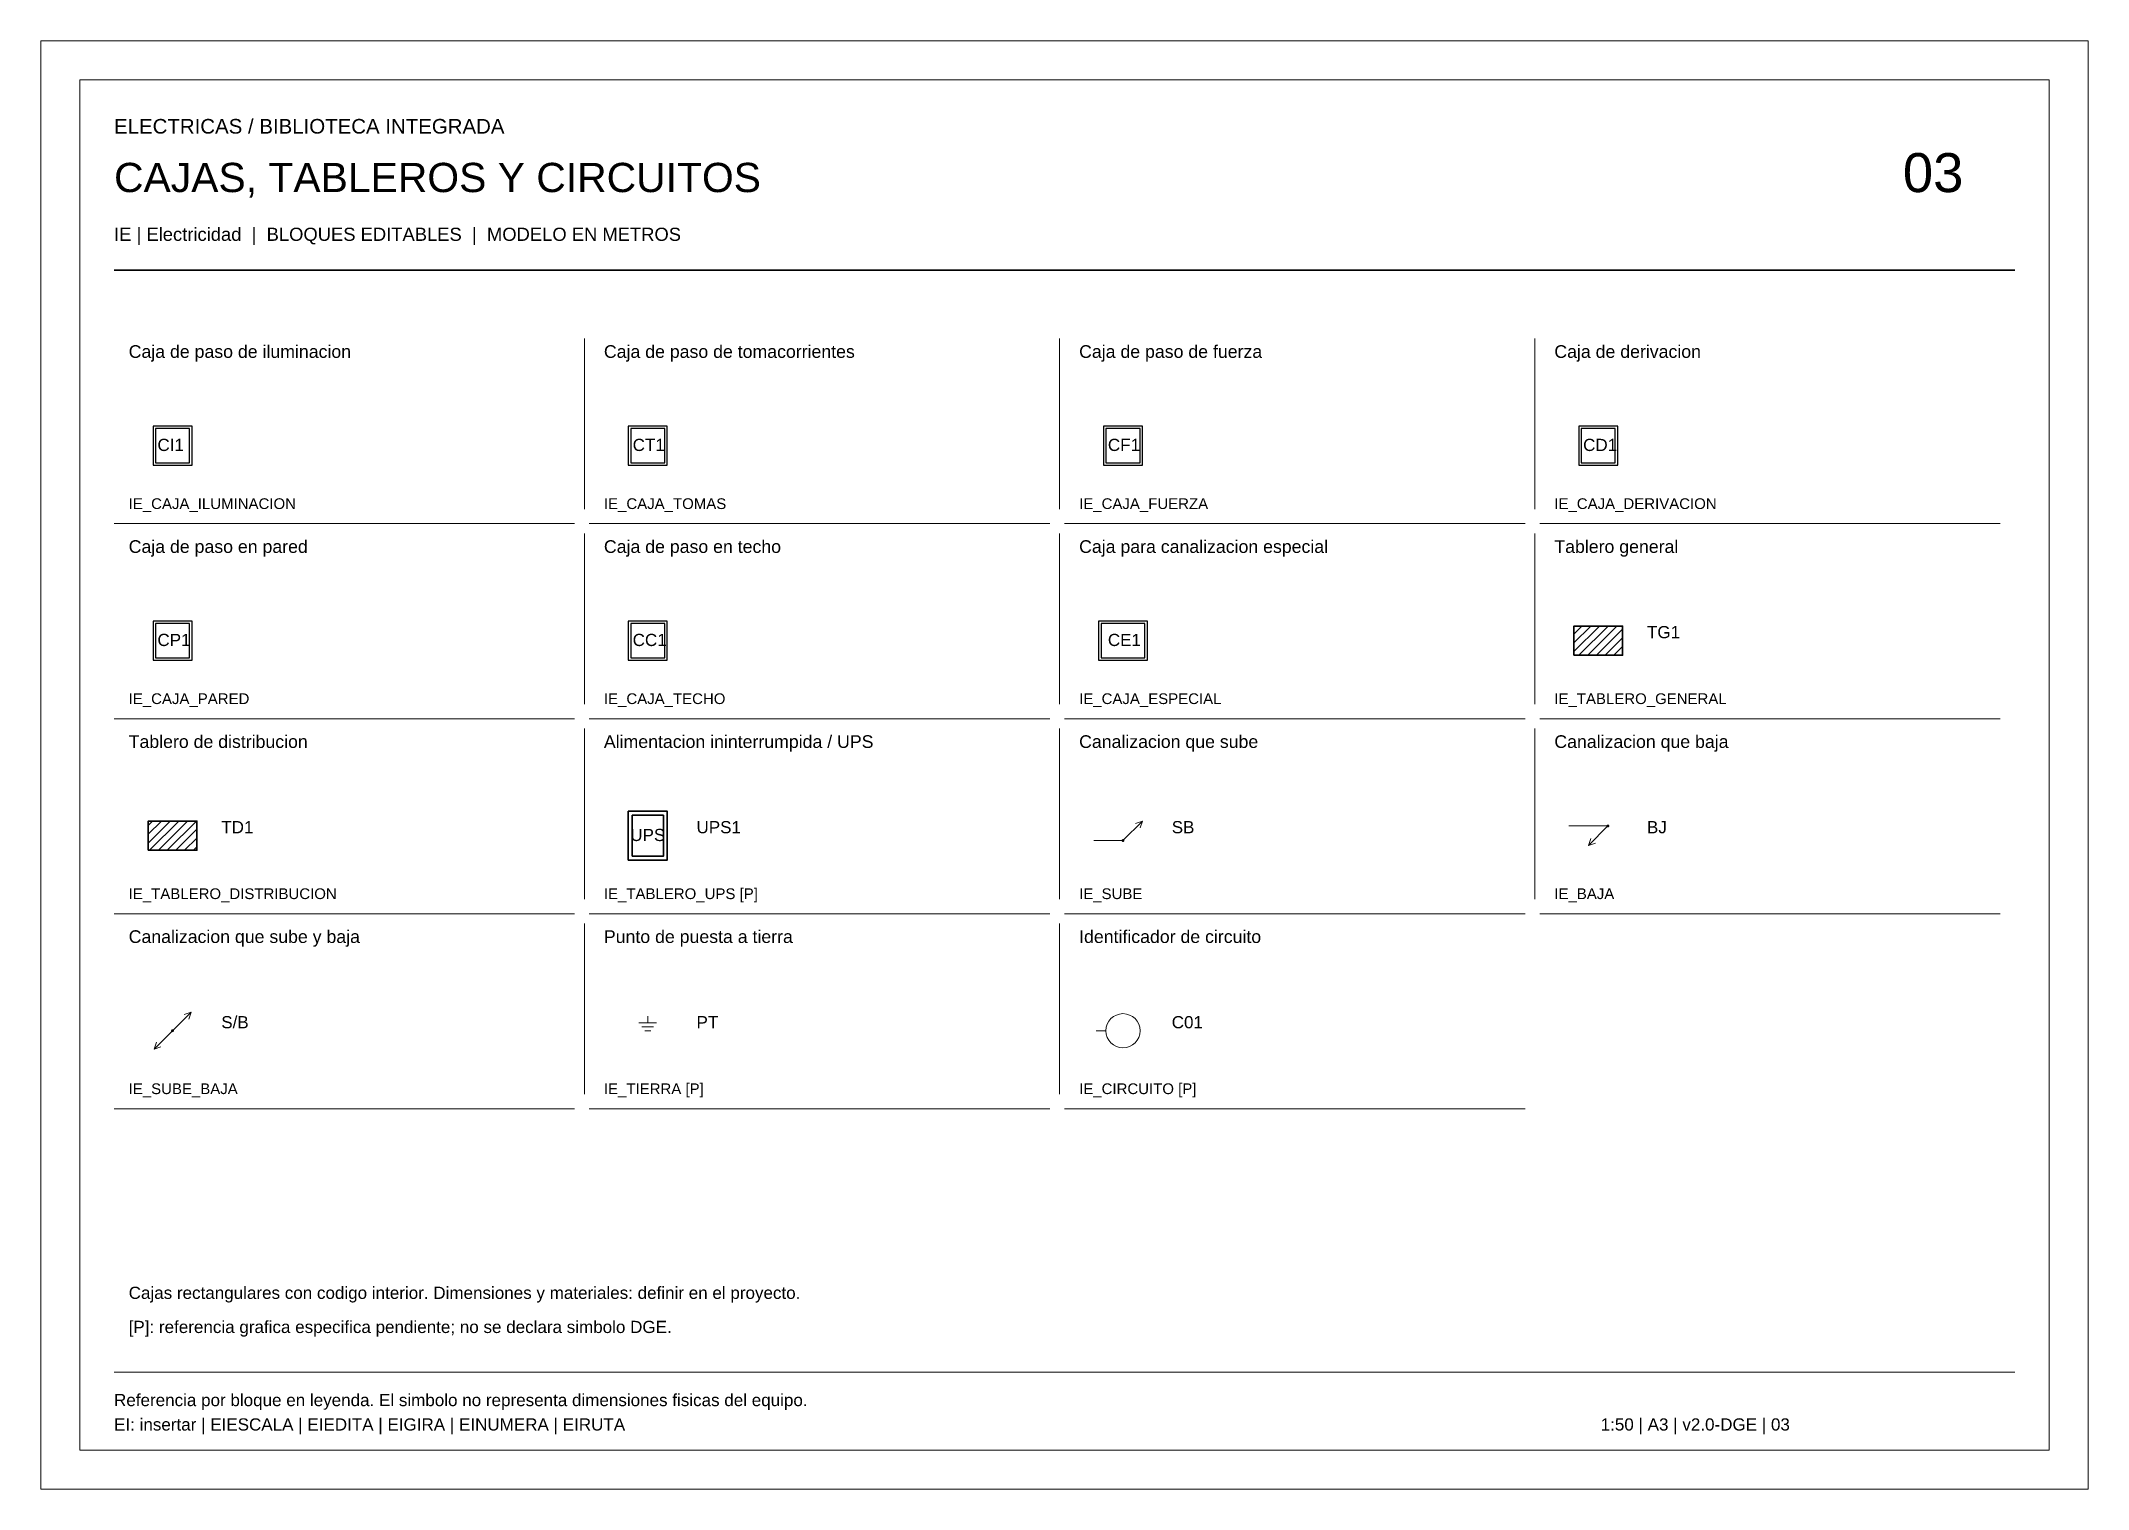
# Paper-space layout '03_CAJAS_TABLEROS_CIRCUITOS' of a CAD drawing. Header units: metres, sheet in millimetres. Extents: x 0 to 420, y 0 to 297.
# The model-space entities are those that its viewports show. They can reach past a viewport. Long polylines and large blocks are cut down to what shows.
import ezdxf
from ezdxf.enums import TextEntityAlignment as Align

# ---------------------------------------------------------------- set-up
doc = ezdxf.new("R2010")
doc.units = ezdxf.units.M
for name, color, linetype, lineweight in [('EIC-CATALOGO', 7, 'Continuous', 18), ('EIC-MARCO', 8, 'Continuous', 13), ('IE-CAJAS-PASO', 7, 'Continuous', 25), ('IE-CODIGOS', 7, 'Continuous', 18), ('IE-TABLERO', 7, 'Continuous', 35)]:
    doc.layers.add(name, color=color, linetype=linetype, lineweight=lineweight)
doc.layers.add('VIEWPORTS', color=8, linetype='Continuous', lineweight=0, plot=False)
doc.styles.add('EI_TEXTO', font='arial.ttf')

# ---------------------------------------------------------------- blocks, each defined once
blk = doc.blocks.new('IE_CAJA_ILUMINACION')
at = {"color": 0, "lineweight": -2}
for points in [[(-4, -4), (4, -4), (4, 4), (-4, 4)], [(-3.5, -3.5), (3.5, -3.5), (3.5, 3.5), (-3.5, 3.5)]]:
    blk.add_lwpolyline(points, close=True, dxfattribs=at)
at = {"color": 0, "style": 'EI_TEXTO'}
for tag, p in [('CODIGO', (-3.1, -1.1)), ('ALTURA', (10, -6.5)), ('CIRCUITO', (10, -3))]:
    blk.add_attdef(tag, p, '', height=2.5, dxfattribs=at)
at = {"color": 0, "style": 'EI_TEXTO', "flags": 1}
for tag in ['TIPO', 'TABLERO', 'SISTEMA', 'OBSERVACIONES', 'DESCRIPCION', 'MONTAJE', 'NORMA', 'DIMENSIONES', 'FUNCION', 'MATERIAL', 'IP']:
    blk.add_attdef(tag, (0, 0), '', height=2.5, dxfattribs=at)
blk = doc.blocks.new('IE_CAJA_TOMAS')
at = {"color": 0, "lineweight": -2}
for points in [[(-4, -4), (4, -4), (4, 4), (-4, 4)], [(-3.5, -3.5), (3.5, -3.5), (3.5, 3.5), (-3.5, 3.5)]]:
    blk.add_lwpolyline(points, close=True, dxfattribs=at)
at = {"color": 0, "style": 'EI_TEXTO'}
for tag, p in [('CODIGO', (-3.1, -1.1)), ('ALTURA', (10, -6.5)), ('CIRCUITO', (10, -3))]:
    blk.add_attdef(tag, p, '', height=2.5, dxfattribs=at)
at = {"color": 0, "style": 'EI_TEXTO', "flags": 1}
for tag in ['TIPO', 'TABLERO', 'SISTEMA', 'OBSERVACIONES', 'DESCRIPCION', 'MONTAJE', 'NORMA', 'DIMENSIONES', 'FUNCION', 'MATERIAL', 'IP']:
    blk.add_attdef(tag, (0, 0), '', height=2.5, dxfattribs=at)
blk = doc.blocks.new('IE_CAJA_FUERZA')
at = {"color": 0, "lineweight": -2}
for points in [[(-4, -4), (4, -4), (4, 4), (-4, 4)], [(-3.5, -3.5), (3.5, -3.5), (3.5, 3.5), (-3.5, 3.5)]]:
    blk.add_lwpolyline(points, close=True, dxfattribs=at)
at = {"color": 0, "style": 'EI_TEXTO'}
for tag, p in [('CODIGO', (-3.1, -1.1)), ('ALTURA', (10, -6.5)), ('CIRCUITO', (10, -3))]:
    blk.add_attdef(tag, p, '', height=2.5, dxfattribs=at)
at = {"color": 0, "style": 'EI_TEXTO', "flags": 1}
for tag in ['TIPO', 'TABLERO', 'SISTEMA', 'OBSERVACIONES', 'DESCRIPCION', 'MONTAJE', 'NORMA', 'DIMENSIONES', 'FUNCION', 'MATERIAL', 'IP']:
    blk.add_attdef(tag, (0, 0), '', height=2.5, dxfattribs=at)
blk = doc.blocks.new('IE_CAJA_DERIVACION')
at = {"color": 0, "lineweight": -2}
for points in [[(-4, -4), (4, -4), (4, 4), (-4, 4)], [(-3.5, -3.5), (3.5, -3.5), (3.5, 3.5), (-3.5, 3.5)]]:
    blk.add_lwpolyline(points, close=True, dxfattribs=at)
at = {"color": 0, "style": 'EI_TEXTO'}
for tag, p in [('CODIGO', (-3.1, -1.1)), ('ALTURA', (10, -6.5)), ('CIRCUITO', (10, -3))]:
    blk.add_attdef(tag, p, '', height=2.5, dxfattribs=at)
at = {"color": 0, "style": 'EI_TEXTO', "flags": 1}
for tag in ['TIPO', 'TABLERO', 'SISTEMA', 'OBSERVACIONES', 'DESCRIPCION', 'MONTAJE', 'NORMA', 'DIMENSIONES', 'FUNCION', 'MATERIAL', 'IP']:
    blk.add_attdef(tag, (0, 0), '', height=2.5, dxfattribs=at)
blk = doc.blocks.new('IE_CAJA_PARED')
at = {"color": 0, "lineweight": -2}
for points in [[(-4, -4), (4, -4), (4, 4), (-4, 4)], [(-3.5, -3.5), (3.5, -3.5), (3.5, 3.5), (-3.5, 3.5)]]:
    blk.add_lwpolyline(points, close=True, dxfattribs=at)
at = {"color": 0, "style": 'EI_TEXTO'}
for tag, p in [('CODIGO', (-3.1, -1.1)), ('ALTURA', (10, -6.5)), ('CIRCUITO', (10, -3))]:
    blk.add_attdef(tag, p, '', height=2.5, dxfattribs=at)
at = {"color": 0, "style": 'EI_TEXTO', "flags": 1}
for tag in ['TIPO', 'TABLERO', 'SISTEMA', 'OBSERVACIONES', 'DESCRIPCION', 'MONTAJE', 'NORMA', 'DIMENSIONES', 'FUNCION', 'MATERIAL', 'IP']:
    blk.add_attdef(tag, (0, 0), '', height=2.5, dxfattribs=at)
blk = doc.blocks.new('IE_CAJA_TECHO')
at = {"color": 0, "lineweight": -2}
for points in [[(-4, -4), (4, -4), (4, 4), (-4, 4)], [(-3.5, -3.5), (3.5, -3.5), (3.5, 3.5), (-3.5, 3.5)]]:
    blk.add_lwpolyline(points, close=True, dxfattribs=at)
at = {"color": 0, "style": 'EI_TEXTO'}
for tag, p in [('CODIGO', (-3.1, -1.1)), ('ALTURA', (10, -6.5)), ('CIRCUITO', (10, -3))]:
    blk.add_attdef(tag, p, '', height=2.5, dxfattribs=at)
at = {"color": 0, "style": 'EI_TEXTO', "flags": 1}
for tag in ['TIPO', 'TABLERO', 'SISTEMA', 'OBSERVACIONES', 'DESCRIPCION', 'MONTAJE', 'NORMA', 'DIMENSIONES', 'FUNCION', 'MATERIAL', 'IP']:
    blk.add_attdef(tag, (0, 0), '', height=2.5, dxfattribs=at)
blk = doc.blocks.new('IE_CAJA_ESPECIAL')
at = {"color": 0, "lineweight": -2}
for points in [[(-5, -4), (5, -4), (5, 4), (-5, 4)], [(-4.5, -3.5), (4.5, -3.5), (4.5, 3.5), (-4.5, 3.5)]]:
    blk.add_lwpolyline(points, close=True, dxfattribs=at)
at = {"color": 0, "style": 'EI_TEXTO'}
for tag, p in [('CODIGO', (-3.1, -1.1)), ('ALTURA', (10, -6.5)), ('CIRCUITO', (10, -3))]:
    blk.add_attdef(tag, p, '', height=2.5, dxfattribs=at)
at = {"color": 0, "style": 'EI_TEXTO', "flags": 1}
for tag in ['TIPO', 'TABLERO', 'SISTEMA', 'OBSERVACIONES', 'DESCRIPCION', 'MONTAJE', 'NORMA', 'DIMENSIONES', 'FUNCION', 'MATERIAL', 'IP']:
    blk.add_attdef(tag, (0, 0), '', height=2.5, dxfattribs=at)
blk = doc.blocks.new('IE_TABLERO_GENERAL')
h = blk.add_hatch()
h.set_pattern_fill('ANSI31', color=0, scale=0.4)
h.paths.add_polyline_path([(-5, -3), (5, -3), (5, 3), (-5, 3)])
at = {"color": 0, "lineweight": -2}
blk.add_lwpolyline([(-5, -3), (5, -3), (5, 3), (-5, 3)], close=True, dxfattribs=at)
at = {"color": 0, "style": 'EI_TEXTO', "flags": 1}
for tag in ['TIPO', 'TABLERO', 'TENSION', 'SISTEMA', 'OBSERVACIONES', 'CORRIENTE', 'CLASE_REFERENCIA', 'DESCRIPCION', 'MONTAJE', 'NORMA', 'POTENCIA', 'PAGINA_DGE']:
    blk.add_attdef(tag, (0, 0), '', height=2.5, dxfattribs=at)
at = {"color": 0, "style": 'EI_TEXTO'}
for tag, p in [('CODIGO', (10, 0.5)), ('ALTURA', (10, -6.5)), ('CIRCUITO', (10, -3))]:
    blk.add_attdef(tag, p, '', height=2.5, dxfattribs=at)
blk = doc.blocks.new('IE_TABLERO_DISTRIBUCION')
h = blk.add_hatch()
h.set_pattern_fill('ANSI31', color=0, scale=0.4)
h.paths.add_polyline_path([(-5, -3), (5, -3), (5, 3), (-5, 3)])
at = {"color": 0, "lineweight": -2}
blk.add_lwpolyline([(-5, -3), (5, -3), (5, 3), (-5, 3)], close=True, dxfattribs=at)
at = {"color": 0, "style": 'EI_TEXTO', "flags": 1}
for tag in ['TIPO', 'TABLERO', 'TENSION', 'SISTEMA', 'OBSERVACIONES', 'CORRIENTE', 'CLASE_REFERENCIA', 'DESCRIPCION', 'MONTAJE', 'NORMA', 'POTENCIA', 'PAGINA_DGE']:
    blk.add_attdef(tag, (0, 0), '', height=2.5, dxfattribs=at)
at = {"color": 0, "style": 'EI_TEXTO'}
for tag, p in [('CODIGO', (10, 0.5)), ('ALTURA', (10, -6.5)), ('CIRCUITO', (10, -3))]:
    blk.add_attdef(tag, p, '', height=2.5, dxfattribs=at)
blk = doc.blocks.new('IE_TABLERO_UPS')
at = {"color": 0, "lineweight": -2}
for points in [[(-4, -5), (4, -5), (4, 5), (-4, 5)], [(-3.2, -4.2), (3.2, -4.2), (3.2, 4.2), (-3.2, 4.2)]]:
    blk.add_lwpolyline(points, close=True, dxfattribs=at)
at = {"color": 0, "lineweight": -2, "style": 'EI_TEXTO'}
blk.add_text('UPS', height=2.5, dxfattribs=at).set_placement((0, -1.1), align=Align.CENTER)
at = {"color": 0, "style": 'EI_TEXTO', "flags": 1}
for tag in ['TIPO', 'TABLERO', 'TENSION', 'SISTEMA', 'OBSERVACIONES', 'CORRIENTE', 'DESCRIPCION', 'MONTAJE', 'NORMA', 'POTENCIA']:
    blk.add_attdef(tag, (0, 0), '', height=2.5, dxfattribs=at)
at = {"color": 0, "style": 'EI_TEXTO'}
for tag, p in [('CODIGO', (10, 0.5)), ('ALTURA', (10, -6.5)), ('CIRCUITO', (10, -3))]:
    blk.add_attdef(tag, p, '', height=2.5, dxfattribs=at)
blk = doc.blocks.new('IE_SUBE')
blk.add_hatch(color=0).paths.add_polyline_path([(0.3, -1), (0.28, -0.89), (0.21, -0.79), (0.11, -0.72), (0, -0.7), (-0.11, -0.72), (-0.21, -0.79), (-0.28, -0.89), (-0.3, -1), (-0.28, -1.11), (-0.21, -1.21), (-0.11, -1.28), (0, -1.3), (0.11, -1.28), (0.21, -1.21), (0.28, -1.11)])
at = {"color": 0, "lineweight": -2}
for p, q in [((0, -1), (4, 3)), ((-6, -1), (0, -1))]:
    blk.add_line(p, q, dxfattribs=at)
blk.add_lwpolyline([(2.58, 2.51), (4, 3), (3.51, 1.58)], dxfattribs=at)
at = {"color": 0, "style": 'EI_TEXTO', "flags": 1}
for tag in ['TIPO', 'TABLERO', 'SISTEMA', 'OBSERVACIONES', 'CLASE_REFERENCIA', 'DESCRIPCION', 'MONTAJE', 'NORMA', 'PAGINA_DGE']:
    blk.add_attdef(tag, (0, 0), '', height=2.5, dxfattribs=at)
at = {"color": 0, "style": 'EI_TEXTO'}
for tag, p in [('CODIGO', (10, 0.5)), ('ALTURA', (10, -6.5)), ('CIRCUITO', (10, -3))]:
    blk.add_attdef(tag, p, '', height=2.5, dxfattribs=at)
blk = doc.blocks.new('IE_BAJA')
blk.add_hatch(color=0).paths.add_polyline_path([(2.3, 2), (2.28, 2.11), (2.21, 2.21), (2.11, 2.28), (2, 2.3), (1.89, 2.28), (1.79, 2.21), (1.72, 2.11), (1.7, 2), (1.72, 1.89), (1.79, 1.79), (1.89, 1.72), (2, 1.7), (2.11, 1.72), (2.21, 1.79), (2.28, 1.89)])
at = {"color": 0, "lineweight": -2}
for p, q in [((-6, 2), (2, 2)), ((2, 2), (-2, -2))]:
    blk.add_line(p, q, dxfattribs=at)
blk.add_lwpolyline([(-0.58, -1.51), (-2, -2), (-1.51, -0.58)], dxfattribs=at)
at = {"color": 0, "style": 'EI_TEXTO', "flags": 1}
for tag in ['TIPO', 'TABLERO', 'SISTEMA', 'OBSERVACIONES', 'CLASE_REFERENCIA', 'DESCRIPCION', 'MONTAJE', 'NORMA', 'PAGINA_DGE']:
    blk.add_attdef(tag, (0, 0), '', height=2.5, dxfattribs=at)
at = {"color": 0, "style": 'EI_TEXTO'}
for tag, p in [('CODIGO', (10, 0.5)), ('ALTURA', (10, -6.5)), ('CIRCUITO', (10, -3))]:
    blk.add_attdef(tag, p, '', height=2.5, dxfattribs=at)
blk = doc.blocks.new('IE_SUBE_BAJA')
blk.add_hatch(color=0).paths.add_polyline_path([(0.3, 0), (0.28, 0.11), (0.21, 0.21), (0.11, 0.28), (0, 0.3), (-0.11, 0.28), (-0.21, 0.21), (-0.28, 0.11), (-0.3, 0), (-0.28, -0.11), (-0.21, -0.21), (-0.11, -0.28), (0, -0.3), (0.11, -0.28), (0.21, -0.21), (0.28, -0.11)])
at = {"color": 0, "lineweight": -2}
for q in [(-3.8, -3.8), (3.8, 3.8)]:
    blk.add_line((0, 0), q, dxfattribs=at)
for points in [[(2.38, 3.31), (3.8, 3.8), (3.31, 2.38)], [(-2.38, -3.31), (-3.8, -3.8), (-3.31, -2.38)]]:
    blk.add_lwpolyline(points, dxfattribs=at)
at = {"color": 0, "style": 'EI_TEXTO', "flags": 1}
for tag in ['TIPO', 'TABLERO', 'SISTEMA', 'OBSERVACIONES', 'CLASE_REFERENCIA', 'DESCRIPCION', 'MONTAJE', 'NORMA', 'PAGINA_DGE']:
    blk.add_attdef(tag, (0, 0), '', height=2.5, dxfattribs=at)
at = {"color": 0, "style": 'EI_TEXTO'}
for tag, p in [('CODIGO', (10, 0.5)), ('ALTURA', (10, -6.5)), ('CIRCUITO', (10, -3))]:
    blk.add_attdef(tag, p, '', height=2.5, dxfattribs=at)
blk = doc.blocks.new('IE_TIERRA')
at = {"color": 0, "lineweight": -2}
for p, q in [((-1.8, 1.6), (1.8, 1.6)), ((-1.2, 0.8), (1.2, 0.8)), ((-0.6, 0), (0.6, 0)), ((0, 3), (0, 1.6))]:
    blk.add_line(p, q, dxfattribs=at)
at = {"color": 0, "style": 'EI_TEXTO', "flags": 1}
for tag in ['TIPO', 'TABLERO', 'SISTEMA', 'OBSERVACIONES', 'DESCRIPCION', 'MONTAJE', 'NORMA']:
    blk.add_attdef(tag, (0, 0), '', height=2.5, dxfattribs=at)
at = {"color": 0, "style": 'EI_TEXTO'}
for tag, p in [('CODIGO', (10, 0.5)), ('ALTURA', (10, -6.5)), ('CIRCUITO', (10, -3))]:
    blk.add_attdef(tag, p, '', height=2.5, dxfattribs=at)
blk = doc.blocks.new('IE_CIRCUITO')
at = {"color": 0, "lineweight": -2}
blk.add_line((-5.5, 0), (-3.5, 0), dxfattribs=at)
blk.add_circle((0, 0), 3.5, dxfattribs=at)
at = {"color": 0, "style": 'EI_TEXTO', "flags": 1}
for tag in ['TIPO', 'TABLERO', 'SISTEMA', 'OBSERVACIONES', 'DESCRIPCION', 'MONTAJE', 'NORMA']:
    blk.add_attdef(tag, (0, 0), '', height=2.5, dxfattribs=at)
at = {"color": 0, "style": 'EI_TEXTO'}
for tag, p in [('CODIGO', (10, 0.5)), ('ALTURA', (10, -6.5)), ('CIRCUITO', (10, -3))]:
    blk.add_attdef(tag, p, '', height=2.5, dxfattribs=at)

msp = doc.modelspace()

# ---------------------------------------------------------------- linework, layer by layer
at = {"layer": 'EIC-MARCO', "color": 34, "lineweight": 35}
msp.add_line((45.75, -27.5), (65.25, -27.5), dxfattribs=at)
at = {"layer": 'EIC-MARCO', "color": 8, "lineweight": 13}
for p, q in [((50.575, -29.95), (50.575, -28.2)), ((55.45, -29.95), (55.45, -28.2)), ((60.325, -29.95), (60.325, -28.2)), ((45.75, -30.1), (50.475, -30.1)), ((50.575, -31.95), (50.575, -30.2)), ((50.625, -30.1), (55.35, -30.1)), ((55.45, -31.95), (55.45, -30.2)), ((55.5, -30.1), (60.225, -30.1)), ((60.325, -31.95), (60.325, -30.2)), ((60.375, -30.1), (65.1, -30.1)), ((45.75, -32.1), (50.475, -32.1)), ((50.625, -32.1), (55.35, -32.1)), ((55.5, -32.1), (60.225, -32.1)), ((60.375, -32.1), (65.1, -32.1)), ((50.575, -33.95), (50.575, -32.2)), ((55.45, -33.95), (55.45, -32.2)), ((60.325, -33.95), (60.325, -32.2)), ((45.75, -34.1), (50.475, -34.1)), ((50.575, -35.95), (50.575, -34.2)), ((50.625, -34.1), (55.35, -34.1)), ((55.45, -35.95), (55.45, -34.2)), ((55.5, -34.1), (60.225, -34.1)), ((60.375, -34.1), (65.1, -34.1)), ((45.75, -36.1), (50.475, -36.1)), ((50.625, -36.1), (55.35, -36.1)), ((55.5, -36.1), (60.225, -36.1)), ((45.75, -38.8), (65.25, -38.8))]:
    msp.add_line(p, q, dxfattribs=at)
at = {"layer": 'EIC-MARCO'}
msp.add_lwpolyline([(45.4, -39.6), (65.6, -39.6), (65.6, -25.55), (45.4, -25.55)], close=True, dxfattribs=at)

# ---------------------------------------------------------------- block references
at = {"layer": 'IE-CAJAS-PASO'}
ref = msp.add_blockref('IE_CAJA_ILUMINACION', (46.35, -29.3), dxfattribs=dict(at, xscale=0.05, yscale=0.05, zscale=0.05))
ref.add_attrib('CODIGO', 'CI1', (46.195, -29.355), dxfattribs={"layer": '0', "height": 0.125, "style": 'EI_TEXTO'})
ref = msp.add_blockref('IE_CAJA_TOMAS', (51.225, -29.3), dxfattribs=dict(at, xscale=0.05, yscale=0.05, zscale=0.05))
ref.add_attrib('CODIGO', 'CT1', (51.07, -29.355), dxfattribs={"layer": '0', "height": 0.125, "style": 'EI_TEXTO'})
ref = msp.add_blockref('IE_CAJA_FUERZA', (56.1, -29.3), dxfattribs=dict(at, xscale=0.05, yscale=0.05, zscale=0.05))
ref.add_attrib('CODIGO', 'CF1', (55.945, -29.355), dxfattribs={"layer": '0', "height": 0.125, "style": 'EI_TEXTO'})
ref = msp.add_blockref('IE_CAJA_DERIVACION', (60.975, -29.3), dxfattribs=dict(at, xscale=0.05, yscale=0.05, zscale=0.05))
ref.add_attrib('CODIGO', 'CD1', (60.82, -29.355), dxfattribs={"layer": '0', "height": 0.125, "style": 'EI_TEXTO'})
ref = msp.add_blockref('IE_CAJA_PARED', (46.35, -31.3), dxfattribs=dict(at, xscale=0.05, yscale=0.05, zscale=0.05))
ref.add_attrib('CODIGO', 'CP1', (46.195, -31.355), dxfattribs={"layer": '0', "height": 0.125, "style": 'EI_TEXTO'})
ref = msp.add_blockref('IE_CAJA_TECHO', (51.225, -31.3), dxfattribs=dict(at, xscale=0.05, yscale=0.05, zscale=0.05))
ref.add_attrib('CODIGO', 'CC1', (51.07, -31.355), dxfattribs={"layer": '0', "height": 0.125, "style": 'EI_TEXTO'})
ref = msp.add_blockref('IE_CAJA_ESPECIAL', (56.1, -31.3), dxfattribs=dict(at, xscale=0.05, yscale=0.05, zscale=0.05))
ref.add_attrib('CODIGO', 'CE1', (55.945, -31.355), dxfattribs={"layer": '0', "height": 0.125, "style": 'EI_TEXTO'})
at = {"layer": 'IE-CODIGOS'}
ref = msp.add_blockref('IE_SUBE', (56.1, -33.3), dxfattribs=dict(at, xscale=0.05, yscale=0.05, zscale=0.05))
ref.add_attrib('CODIGO', 'SB', (56.6, -33.275), dxfattribs={"layer": '0', "height": 0.125, "style": 'EI_TEXTO'})
ref = msp.add_blockref('IE_BAJA', (60.975, -33.3), dxfattribs=dict(at, xscale=0.05, yscale=0.05, zscale=0.05))
ref.add_attrib('CODIGO', 'BJ', (61.475, -33.275), dxfattribs={"layer": '0', "height": 0.125, "style": 'EI_TEXTO'})
ref = msp.add_blockref('IE_SUBE_BAJA', (46.35, -35.3), dxfattribs=dict(at, xscale=0.05, yscale=0.05, zscale=0.05))
ref.add_attrib('CODIGO', 'S/B', (46.85, -35.275), dxfattribs={"layer": '0', "height": 0.125, "style": 'EI_TEXTO'})
ref = msp.add_blockref('IE_TIERRA', (51.225, -35.3), dxfattribs=dict(at, xscale=0.05, yscale=0.05, zscale=0.05))
ref.add_attrib('CODIGO', 'PT', (51.725, -35.275), dxfattribs={"layer": '0', "height": 0.125, "style": 'EI_TEXTO'})
ref = msp.add_blockref('IE_CIRCUITO', (56.1, -35.3), dxfattribs=dict(at, xscale=0.05, yscale=0.05, zscale=0.05))
ref.add_attrib('CODIGO', 'C01', (56.6, -35.275), dxfattribs={"layer": '0', "height": 0.125, "style": 'EI_TEXTO'})
at = {"layer": 'IE-TABLERO'}
ref = msp.add_blockref('IE_TABLERO_GENERAL', (60.975, -31.3), dxfattribs=dict(at, xscale=0.05, yscale=0.05, zscale=0.05))
ref.add_attrib('CODIGO', 'TG1', (61.475, -31.275), dxfattribs={"layer": '0', "height": 0.125, "style": 'EI_TEXTO'})
ref = msp.add_blockref('IE_TABLERO_DISTRIBUCION', (46.35, -33.3), dxfattribs=dict(at, xscale=0.05, yscale=0.05, zscale=0.05))
ref.add_attrib('CODIGO', 'TD1', (46.85, -33.275), dxfattribs={"layer": '0', "height": 0.125, "style": 'EI_TEXTO'})
ref = msp.add_blockref('IE_TABLERO_UPS', (51.225, -33.3), dxfattribs=dict(at, xscale=0.05, yscale=0.05, zscale=0.05))
ref.add_attrib('CODIGO', 'UPS1', (51.725, -33.275), dxfattribs={"layer": '0', "height": 0.125, "style": 'EI_TEXTO'})

# ---------------------------------------------------------------- texts
at = {"layer": 'EIC-CATALOGO', "color": 34, "style": 'EI_TEXTO'}
for s, height, p in [('ELECTRICAS / BIBLIOTECA INTEGRADA', 0.15, (45.75, -26.1)), ('03', 0.4, (64.1, -26.7))]:
    msp.add_text(s, height=height, dxfattribs=at).set_placement(p)
at = {"layer": 'EIC-CATALOGO', "color": 7, "style": 'EI_TEXTO'}
for s, height, p in [('CAJAS, TABLEROS Y CIRCUITOS', 0.3, (45.75, -26.7)), ('IE | Electricidad  |  BLOQUES EDITABLES  |  MODELO EN METROS', 0.135, (45.75, -27.2)), ('Caja de paso de iluminacion', 0.13, (45.9, -28.4)), ('Caja de paso de tomacorrientes', 0.13, (50.775, -28.4)), ('Caja de paso de fuerza', 0.13, (55.65, -28.4)), ('Caja de derivacion', 0.13, (60.525, -28.4)), ('Caja de paso en pared', 0.13, (45.9, -30.4)), ('Caja de paso en techo', 0.13, (50.775, -30.4)), ('Caja para canalizacion especial', 0.13, (55.65, -30.4)), ('Tablero general', 0.13, (60.525, -30.4)), ('Tablero de distribucion', 0.13, (45.9, -32.4)), ('Alimentacion ininterrumpida / UPS', 0.13, (50.775, -32.4)), ('Canalizacion que sube', 0.13, (55.65, -32.4)), ('Canalizacion que baja', 0.13, (60.525, -32.4)), ('Canalizacion que sube y baja', 0.13, (45.9, -34.4)), ('Punto de puesta a tierra', 0.13, (50.775, -34.4)), ('Identificador de circuito', 0.13, (55.65, -34.4)), ('Cajas rectangulares con codigo interior. Dimensiones y materiales: definir en el proyecto.', 0.125, (45.9, -38.05)), ('[P]: referencia grafica especifica pendiente; no se declara simbolo DGE.', 0.125, (45.9, -38.4)), ('Referencia por bloque en leyenda. El simbolo no representa dimensiones fisicas del equipo.', 0.125, (45.75, -39.15)), ('EI: insertar | EIESCALA | EIEDITA | EIGIRA | EINUMERA | EIRUTA', 0.125, (45.75, -39.4)), ('1:50 | A3 | v2.0-DGE | 03', 0.125, (61, -39.4))]:
    msp.add_text(s, height=height, dxfattribs=at).set_placement(p)
at = {"layer": 'EIC-CATALOGO', "color": 8, "style": 'EI_TEXTO'}
for s, p in [('IE_CAJA_ILUMINACION', (45.9, -29.95)), ('IE_CAJA_TOMAS', (50.775, -29.95)), ('IE_CAJA_FUERZA', (55.65, -29.95)), ('IE_CAJA_DERIVACION', (60.525, -29.95)), ('IE_CAJA_PARED', (45.9, -31.95)), ('IE_CAJA_TECHO', (50.775, -31.95)), ('IE_CAJA_ESPECIAL', (55.65, -31.95)), ('IE_TABLERO_GENERAL', (60.525, -31.95)), ('IE_TABLERO_DISTRIBUCION', (45.9, -33.95)), ('IE_TABLERO_UPS [P]', (50.775, -33.95)), ('IE_SUBE', (55.65, -33.95)), ('IE_BAJA', (60.525, -33.95)), ('IE_SUBE_BAJA', (45.9, -35.95)), ('IE_TIERRA [P]', (50.775, -35.95)), ('IE_CIRCUITO [P]', (55.65, -35.95))]:
    msp.add_text(s, height=0.11, dxfattribs=at).set_placement(p)

psp = doc.layouts.new('03_CAJAS_TABLEROS_CIRCUITOS')

# ---------------------------------------------------------------- viewports
at = {"layer": 'VIEWPORTS'}
psp.add_viewport(center=(210, 148.5), size=(420, 297), view_center_point=(55.5, -32.575), view_height=14.85, dxfattribs=at)

doc.saveas('drawing.dxf')
